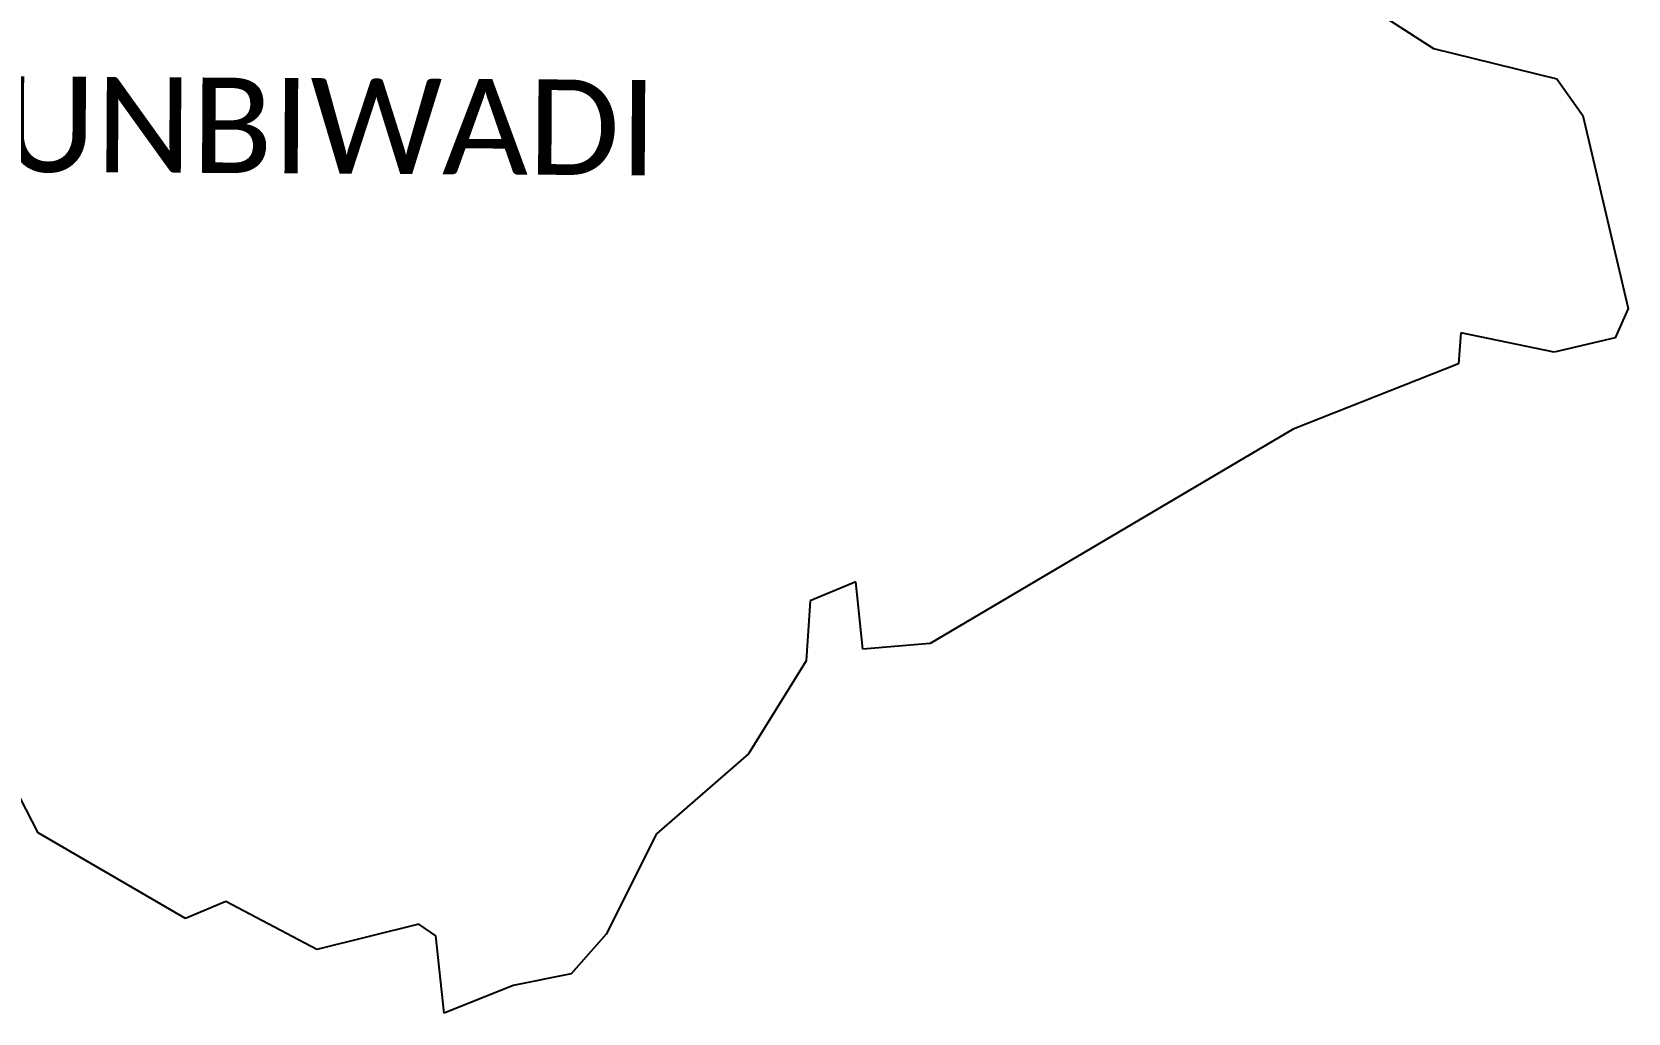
# Model space of a CAD drawing. Header units: metres. Extents: x 307692 to 310306, y 1912326 to 1914731.
# Drawn here: x 308564 to 310306, y 1912326 to 1913397 of the extents above; entities that cross this region are included whole.
import ezdxf

# ---------------------------------------------------------------- set-up
doc = ezdxf.new("R2010")
doc.units = ezdxf.units.M
doc.layers.add('village', color=3, linetype='Continuous')
doc.layers.add('VILLAGE NAME', color=250, linetype='Continuous')
doc.styles.get("Standard").update_dxf_attribs({"font": 'calibri.ttf'})

msp = doc.modelspace()

# ---------------------------------------------------------------- linework, layer by layer
at = {"layer": 'village', "color": 3}
for p, q in [((309976, 1913454.7), (310093.9, 1913378.4)), ((310093.9, 1913378.4), (310228.5, 1913345.5)), ((310228.5, 1913345.5), (310256.7, 1913305.5)), ((310256.7, 1913305.5), (310306.2, 1913094.8)), ((310306.2, 1913094.8), (310292.2, 1913062.7)), ((310123.8, 1913068.3), (310121, 1913034.3)), ((310225.5, 1913047), (310123.8, 1913068.3)), ((310292.2, 1913062.7), (310225.5, 1913047)), ((310121, 1913034.3), (309940.7, 1912963.1)), ((309940.7, 1912963.1), (309544.4, 1912729.4)), ((309463.4, 1912796.6), (309413.4, 1912775.9)), ((309470.9, 1912722.9), (309463.4, 1912796.6)), ((309413.4, 1912775.9), (309409.1, 1912710.2)), ((309544.4, 1912729.4), (309470.9, 1912722.9)), ((309409.1, 1912710.2), (309346.3, 1912608.9)), ((308571.2, 1912522.7), (308523, 1912615.7)), ((309346.3, 1912608.9), (309245.8, 1912521.7)), ((308731.8, 1912429), (308571.2, 1912522.7)), ((309245.8, 1912521.7), (309191.1, 1912411.9)), ((308776, 1912447.6), (308731.8, 1912429)), ((308875.2, 1912395.2), (308776, 1912447.6)), ((308986.4, 1912422.9), (308875.2, 1912395.2)), ((309005, 1912410.3), (308986.4, 1912422.9)), ((309014, 1912325.9), (309005, 1912410.3)), ((309191.1, 1912411.9), (309152.9, 1912368.8)), ((309152.9, 1912368.8), (309089.5, 1912356.1)), ((309089.5, 1912356.1), (309014, 1912325.9))]:
    msp.add_line(p, q, dxfattribs=at)

# ---------------------------------------------------------------- texts
at = {"layer": 'VILLAGE NAME'}
msp.add_text('KUNBIWADI', height=104.04, rotation=359.6762, dxfattribs=at).set_placement((308445.5, 1913244.6))

doc.saveas('drawing.dxf')
